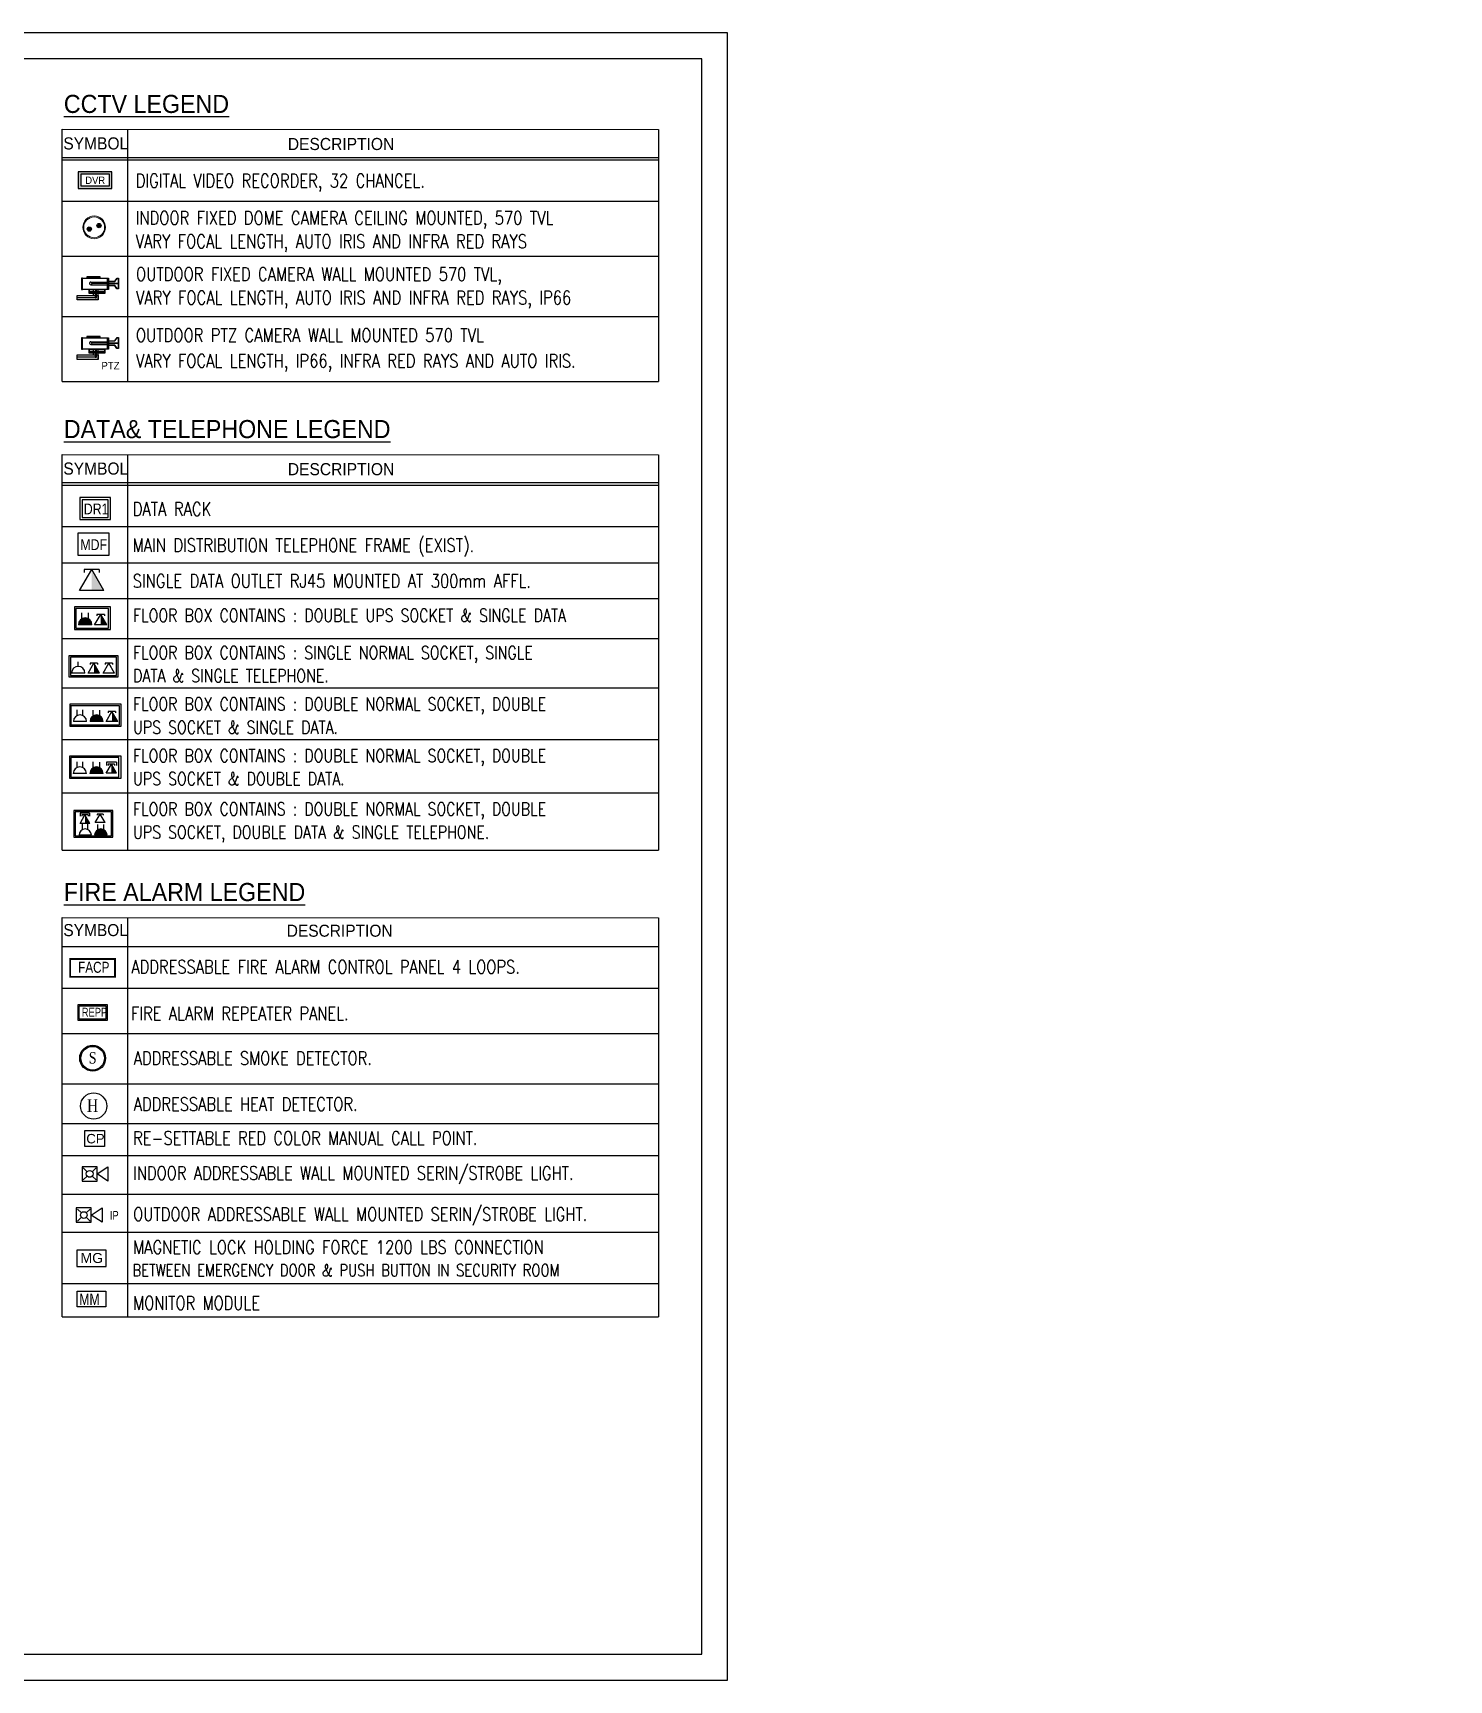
# Model space of a CAD drawing. Header units: metres. Extents: x 825 to 42592, y 283 to 305.
# Drawn here: x 847.08 to 866.02, y 282.91 to 304.93 of the extents above; entities that cross this region are included whole.
import ezdxf
from ezdxf.enums import TextEntityAlignment as Align

# ---------------------------------------------------------------- set-up
doc = ezdxf.new("R2010")
doc.units = ezdxf.units.M
doc.header["$LTSCALE"] = 0.05
for name, color, linetype in [('04_E-FIRE', 3, 'Continuous'), ('CT', 7, 'Continuous'), ('E-FIRE ALARM', 5, 'Continuous'), ('E-TEXT', 82, 'Continuous'), ('EL. BLOCK', 3, 'Continuous'), ('ELE-OBJ', 7, 'Continuous'), ('ELEC-NORMAL', 7, 'Continuous'), ('Elevation', 1, 'Continuous'), ('EXIT SIGN', 6, 'Continuous'), ('FIRE ALARAM TEXT', 22, 'Continuous'), ('FIRE ALARM', 3, 'Continuous'), ('FIRE_FAS', 200, 'Continuous'), ('L.C Risers', 130, 'Continuous'), ('PW', 4, 'Continuous'), ('text', 2, 'Continuous')]:
    doc.layers.add(name, color=color, linetype=linetype)
doc.layers.add('ELECTRICAL', color=3, linetype='Continuous', lineweight=9)
doc.layers.add('mabani toob', color=10, linetype='Continuous', lineweight=35)
doc.styles.add('Arial', font='ARIALN.TTF')
doc.styles.add('GENERATED_STYLE_1', font='arial.ttf')
doc.styles.add('QQ', font='romantic.ttf')
doc.styles.add('ROMANS1', font='romans.shx', dxfattribs={"width": 0.8, "height": 250})
doc.styles.get("Standard").update_dxf_attribs({"font": 'arial.ttf'})
doc.styles.add('style2', font='seguisym.ttf', dxfattribs={"width": 0.8, "height": 200})

# ---------------------------------------------------------------- blocks, each defined once
blk = doc.blocks.new('ssdsdgdgg')
at = {"layer": 'mabani toob', "color": 0, "ltscale": 1000, "insert": (-0.124, 0.144), "char_height": 0.1102, "attachment_point": 1}
blk.add_mtext_dynamic_manual_height_columns('D.S', width=35686.5594, gutter_width=12.5, heights=[0], dxfattribs=at)
blk = doc.blocks.new('WE')
at = {"layer": 'Elevation', "lineweight": -3, "ltscale": 0.05, "transparency": 33554658}
h = blk.add_hatch(color=6, dxfattribs=at)
h.dxf.hatch_style = 1
edge = h.paths.add_edge_path()
edge.add_arc((-80, -41), 33.7, 0, 360)
h = blk.add_hatch(color=6, dxfattribs=at)
h.dxf.hatch_style = 1
edge = h.paths.add_edge_path()
edge.add_arc((84, -42), 33.7, 0, 360)
at = {"layer": 'ELEC-NORMAL', "color": 6, "lineweight": -3, "ltscale": 0.05}
for centre in [(-80, -41), (84, -42)]:
    blk.add_circle(centre, 33.7, dxfattribs=at)
at = {"layer": 'ELECTRICAL', "color": 6}
for radius in [180, 165]:
    blk.add_circle((2, -41), radius, dxfattribs=at)
blk = doc.blocks.new('ERQER')
at = {"layer": 'CT'}
h = blk.add_hatch(color=3, dxfattribs=at)
h.dxf.hatch_style = 1
h.paths.add_polyline_path([(331, 331), (-331, 331), (-331, 60), (331, 60)], flags=16)
h.paths.add_polyline_path([(391, 390), (-391, 390), (-391, 0), (391, 0)])
for points in [[(391, 390), (-391, 390), (-391, 0), (391, 0)], [(331, 331), (-331, 331), (-331, 60), (331, 60)]]:
    blk.add_lwpolyline(points, close=True, dxfattribs=at)
at = {"layer": 'text', "color": 2, "style": 'GENERATED_STYLE_1', "width": 0.92}
blk.add_text('DVR', height=170.1, dxfattribs=at).set_placement((-228, 108))
blk = doc.blocks.new('WETEWRTTT')
at = {"color": 4}
for points, elevation in [([(-0.162, 0.221), (-0.172, 0.221), (-0.172, 0.106), (-0.162, 0.106)], 0.031), ([(-0.118, 0.221), (0.019, 0.221), (0.019, 0.236), (-0.118, 0.236)], -0.01), ([(-0.115, 0.221), (0.016, 0.221), (0.016, 0.233), (-0.115, 0.233)], -0.01), ([(-0.093, 0.106), (0.067, 0.106), (0.067, 0.065), (-0.093, 0.065)], 0.012), ([(-0.09, 0.106), (0.064, 0.106), (0.064, 0.068), (-0.09, 0.068)], 0.012)]:
    blk.add_lwpolyline(points, close=True, dxfattribs=dict(at, elevation=elevation))
for points, elevation in [([(-0.167, 0.221), (0.106, 0.221)], 0.031), ([(0.106, 0.221), (0.106, 0.106), (-0.167, 0.106), (-0.167, 0.221)], 0.031), ([(0.106, 0.192), (0.17, 0.192), (0.193, 0.223), (0.208, 0.223), (0.208, 0.113), (0.192, 0.113), (0.169, 0.144), (0.106, 0.144), (0.106, 0.168), (0.206, 0.168), (-0.066, 0.168), (-0.07, 0.177), (-0.077, 0.181), (-0.083, 0.181), (-0.088, 0.177), (-0.091, 0.171), (-0.091, 0.165), (-0.088, 0.16), (-0.085, 0.156), (-0.077, 0.154), (-0.07, 0.157), (-0.066, 0.161), (-0.064, 0.167), (-0.064, 0.168)], 0.031), ([(-0.077, 0.181), (0.106, 0.181)], 0.031), ([(0.091, 0.221), (0.091, 0.106)], 0.031), ([(0.094, 0.221), (0.094, 0.106)], 0.031), ([(0.102, 0.106), (0.102, 0.221)], 0.031), ([(0.106, 0.189), (0.171, 0.189), (0.194, 0.22), (0.205, 0.22), (0.205, 0.171)], 0.031), ([(-0.03, 0.106), (-0.031, 0.021), (-0.216, 0.021)], 0.031), ([(-0.09, 0.084), (0.064, 0.084)], 0.012), ([(-0.077, 0.154), (0.106, 0.154)], 0.031), ([(-0.049, 0.046), (-0.049, 0.106)], -0.041), ([(-0.031, 0.021), (-0.019, 0.021), (-0.019, 0.106)], 0.031), ([(0.205, 0.166), (0.205, 0.116), (0.194, 0.116), (0.17, 0.146), (0.109, 0.146), (0.109, 0.166)], 0.031)]:
    blk.add_lwpolyline(points, dxfattribs=dict(at, elevation=elevation))
blk.add_lwpolyline([(-0.216, 0.046), (0, 0.046), (0, 0), (-0.216, 0)], close=True, dxfattribs=at)
blk.add_lwpolyline([(0, 0), (0, 0.106)], dxfattribs=at)
blk = doc.blocks.new('wetwetwet')
at = {"layer": 'ELE-OBJ', "color": 3}
for p, q in [((-174, 0), (174, 0)), ((-76, -157), (-76, -307)), ((76, -157), (76, -307))]:
    blk.add_line(p, q, dxfattribs=at)
blk.add_ellipse((0, 0), major_axis=(-123, -123), ratio=1, start_param=-0.785398, end_param=2.356194, dxfattribs=at)
blk = doc.blocks.new('FDFDD')
at = {"layer": 'Elevation', "lineweight": -3, "ltscale": 0.05, "transparency": 33554658}
h = blk.add_hatch(color=6, dxfattribs=at)
h.dxf.hatch_style = 1
edge = h.paths.add_edge_path()
edge.add_line((0, 0.389), (0, -0.389))
edge.add_ellipse((0, 0), major_axis=(0.275, 0.275), ratio=1, start_angle=225, end_angle=405)
at = {"layer": 'ELE-OBJ', "color": 3}
for p, q in [((0, 0.389), (0, -0.389)), ((0.337, 0.194), (0.677, 0.194)), ((0.337, -0.194), (0.678, -0.194))]:
    blk.add_line(p, q, dxfattribs=at)
at = {"layer": 'ELE-OBJ', "color": 3, "extrusion": (0, 0, -1)}
blk.add_ellipse((0, 0), major_axis=(0.275, 0.275), ratio=1, start_param=-0.785398, end_param=2.356194, dxfattribs=at)
blk = doc.blocks.new('data2')
at = {"layer": 'EL. BLOCK', "linetype": 'ByBlock'}
h = blk.add_hatch(color=4, dxfattribs=at)
h.dxf.hatch_style = 1
h.paths.add_polyline_path([(0, 0.1), (0, 0), (0.058, 0)])
at = {"layer": 'PW', "color": 4}
for p, q in [((0.058, 0), (-0.058, 0)), ((0.055, 0.12), (-0.056, 0.12)), ((-0.056, 0.12), (-0.056, 0.086)), ((0.036, 0.1), (-0.036, 0.1)), ((-0.036, 0.1), (-0.036, 0.086)), ((0.058, 0), (0, 0.1)), ((0.036, 0.1), (0.036, 0.086)), ((0.055, 0.12), (0.055, 0.086))]:
    blk.add_line(p, q, dxfattribs=at)
blk.add_lwpolyline([(-0.058, 0), (0, 0.1)], dxfattribs=at)
blk = doc.blocks.new('122345')
at = {"layer": 'L.C Risers', "color": 3, "ltscale": 1000}
for points in [[(-0.144, 0.175), (-0.144, 0), (0.267, 0), (0.267, 0.175)], [(-0.133, 0.163), (-0.133, 0.008), (0.249, 0.008), (0.249, 0.163)]]:
    blk.add_lwpolyline(points, close=True, dxfattribs=at)
at = {"xscale": 0.7200000000000001, "yscale": 0.7200000000000001, "zscale": 0.7200000000000001}
blk.add_blockref('data2', (0.19, 0.039), dxfattribs=at)
at = {"layer": 'ELEC-NORMAL', "lineweight": -3, "xscale": 0.0003, "yscale": 0.0003, "zscale": 0.0003, "rotation": 180}
blk.add_blockref('wetwetwet', (-0.061, 0.037), dxfattribs=at)
at = {"layer": 'ELECTRICAL', "xscale": -0.1344, "yscale": 0.1344, "zscale": 0.1344, "rotation": 270}
blk.add_blockref('FDFDD', (0.071, 0.037), dxfattribs=at)
blk = doc.blocks.new('tel1')
at = {"layer": 'PW', "color": 4}
for p, q in [((0.042, 0), (-0.042, 0)), ((0.026, 0.072), (-0.026, 0.072)), ((-0.026, 0.072), (-0.026, 0.062)), ((0.042, 0), (0, 0.072)), ((0.026, 0.072), (0.026, 0.062))]:
    blk.add_line(p, q, dxfattribs=at)
blk.add_lwpolyline([(-0.042, 0), (0, 0.072)], dxfattribs=at)
blk = doc.blocks.new('112233')
at = {"layer": 'L.C Risers', "color": 3, "ltscale": 1000}
for points in [[(-0.165, 0.224), (-0.165, 0), (0.165, 0), (0.165, 0.224)], [(-0.154, 0.213), (-0.154, 0.01), (0.153, 0.01), (0.153, 0.213)]]:
    blk.add_lwpolyline(points, close=True, dxfattribs=at)
at = {"xscale": 0.7200000000000001, "yscale": 0.7200000000000001, "zscale": 0.7200000000000001}
blk.add_blockref('data2', (-0.071, 0.116), dxfattribs=at)
blk.add_blockref('tel1', (0.057, 0.123))
at = {"layer": 'ELEC-NORMAL', "lineweight": -3, "xscale": 0.0003, "yscale": 0.0003, "zscale": 0.0003, "rotation": 180}
blk.add_blockref('wetwetwet', (-0.069, 0.017), dxfattribs=at)
at = {"layer": 'ELECTRICAL', "xscale": -0.1344, "yscale": 0.1344, "zscale": 0.1344, "rotation": 270}
blk.add_blockref('FDFDD', (0.063, 0.017), dxfattribs=at)
blk = doc.blocks.new('1s')
at = {"layer": 'ELE-OBJ', "color": 3}
for p, q in [((0, 0.389), (0, -0.389)), ((0.389, 0), (0.646, 0))]:
    blk.add_line(p, q, dxfattribs=at)
at = {"layer": 'ELE-OBJ', "color": 3, "extrusion": (0, 0, -1)}
blk.add_ellipse((0, 0), major_axis=(0.275, 0.275), ratio=1, start_param=-0.785398, end_param=2.356194, dxfattribs=at)
blk = doc.blocks.new('data1')
at = {"layer": 'EL. BLOCK', "linetype": 'ByBlock'}
h = blk.add_hatch(color=4, dxfattribs=at)
h.dxf.hatch_style = 1
h.paths.add_polyline_path([(0, 0.0719), (0, 0), (0.0415, 0)])
at = {"layer": 'PW', "color": 4}
for p, q in [((0.0259, 0.0719), (-0.0259, 0.0719)), ((-0.0259, 0.0719), (-0.0259, 0.062)), ((0.0415, 0), (0, 0.0719)), ((0.0259, 0.0719), (0.0259, 0.062)), ((0.0415, 0), (-0.0415, 0))]:
    blk.add_line(p, q, dxfattribs=at)
blk.add_lwpolyline([(-0.0415, 0), (0, 0.0719)], dxfattribs=at)
blk = doc.blocks.new('ewrtert')
at = {"layer": 'L.C Risers', "color": 3, "ltscale": 1000}
for points in [[(-0.203, 0.175), (-0.203, 0), (0.203, 0), (0.203, 0.175)], [(-0.19, 0.163), (-0.19, 0.011), (0.19, 0.011), (0.19, 0.163)]]:
    blk.add_lwpolyline(points, close=True, dxfattribs=at)
at = {"xscale": 1.134, "yscale": 1.134, "zscale": 1.134}
for name, p in [('data1', (0.003, 0.031)), ('tel1', (0.126, 0.031))]:
    blk.add_blockref(name, p, dxfattribs=at)
at = {"layer": 'ELECTRICAL', "xscale": -0.14112, "yscale": 0.14112, "zscale": 0.14112, "rotation": 270}
blk.add_blockref('1s', (-0.126, 0.032), dxfattribs=at)
blk = doc.blocks.new('dfdfdfddf')
at = {"layer": 'L.C Risers', "color": 3, "ltscale": 1000}
for points in [[(-0.205, 0.175), (-0.205, 0), (0.205, 0), (0.205, 0.175)], [(-0.195, 0.163), (-0.195, 0.011), (0.192, 0.011), (0.192, 0.163)]]:
    blk.add_lwpolyline(points, close=True, dxfattribs=at)
at = {"xscale": 1.134, "yscale": 1.134, "zscale": 1.134}
blk.add_blockref('data1', (0.131, 0.036), dxfattribs=at)
at = {"layer": 'ELEC-NORMAL', "lineweight": -3, "xscale": 0.0003, "yscale": 0.0003, "zscale": 0.0003, "rotation": 180}
blk.add_blockref('wetwetwet', (-0.123, 0.037), dxfattribs=at)
at = {"layer": 'ELECTRICAL', "xscale": -0.1344, "yscale": 0.1344, "zscale": 0.1344, "rotation": 270}
blk.add_blockref('FDFDD', (0.009, 0.037), dxfattribs=at)
blk = doc.blocks.new('dfdffdfdd')
at = {"layer": 'L.C Risers', "color": 3, "ltscale": 1000}
for points in [[(-0.139, 0.175), (-0.139, 0), (0.139, 0), (0.139, 0.175)], [(-0.128, 0.163), (-0.128, 0.011), (0.125, 0.011), (0.125, 0.163)]]:
    blk.add_lwpolyline(points, close=True, dxfattribs=at)
at = {"xscale": 1.134, "yscale": 1.134, "zscale": 1.134}
blk.add_blockref('data1', (0.064, 0.036), dxfattribs=at)
at = {"layer": 'ELECTRICAL', "xscale": -0.1344, "yscale": 0.1344, "zscale": 0.1344, "rotation": 270}
blk.add_blockref('FDFDD', (-0.057, 0.037), dxfattribs=at)
blk = doc.blocks.new('WEWET')
at = {"color": 4}
blk.add_lwpolyline([(0.176, 0.246), (-0.176, 0.246), (-0.176, 0), (0.176, 0)], close=True, dxfattribs=at)
at = {"layer": 'EXIT SIGN', "color": 4, "style": 'Arial'}
blk.add_attdef('MDF', text='', height=0.12, dxfattribs=at).set_placement((-0.147, 0.119), align=Align.MIDDLE_LEFT)
blk = doc.blocks.new('SRRWTWRT')
at = {"color": 4}
for points in [[(-0.296, 0.203), (-0.296, -0.203), (0, -0.203), (0, 0.203)], [(-0.266, 0.172), (-0.266, -0.173), (-0.03, -0.173), (-0.03, 0.172)]]:
    blk.add_lwpolyline(points, close=True, dxfattribs=at)
at = {"layer": 'EXIT SIGN', "color": 4, "style": 'Arial'}
blk.add_attdef('DR1', text='', height=0.144, rotation=90, dxfattribs=at).set_placement((-0.143, -0.152), align=Align.MIDDLE_LEFT)
blk = doc.blocks.new('FAAP')
at = {"layer": '04_E-FIRE', "color": 3, "linetype": 'Continuous', "lineweight": 0, "ltscale": 0.04, "const_width": 49.9}
blk.add_lwpolyline([(-665, -240), (562, -240), (562, 246), (-665, 246)], close=True, dxfattribs=at)
at = {"layer": 'FIRE ALARAM TEXT', "color": 2, "style": 'style2', "width": 0.8}
blk.add_text('FACP', height=300, dxfattribs=at).set_placement((-446, -130))
blk = doc.blocks.new('fire gass')
at = {"color": 3}
blk.add_lwpolyline([(-1.34, 1.71), (3.47, 1.71), (3.47, -2.2), (-1.34, -2.2)], close=True, dxfattribs=at)
at = {"color": 3, "insert": (-1.85, 0.9), "char_height": 2.3328, "attachment_point": 1}
blk.add_mtext_dynamic_manual_height_columns('\\pi0.85858;CP', width=5.9405, gutter_width=1, heights=[1.17], dxfattribs=at)
blk = doc.blocks.new('STROBE HORN')
at = {"color": 3}
blk.add_lwpolyline([(-11, 781), (-557, 781), (-557, 267), (-11, 267)], close=True, dxfattribs=at)
for points in [[(-515, 742), (-372, 607)], [(-52, 742), (-195, 607)], [(-11, 524), (382, 782), (382, 266), (-11, 524)], [(-372, 441), (-516, 305)], [(-195, 441), (-52, 306)]]:
    blk.add_lwpolyline(points, dxfattribs=at)
blk.add_circle((-284, 524), 122, dxfattribs=at)
at = {"style": 'Arial', "flags": 4}
blk.add_attdef('TYPE', (-813, 115), '', height=200, dxfattribs=at)
blk = doc.blocks.new('WETWTT')
for points in [[(-0.285, 0.311), (0.285, 0.311), (0.285, 0), (-0.285, 0)], [(-0.261, 0.287), (0.261, 0.287), (0.261, 0.024), (-0.261, 0.024)]]:
    blk.add_lwpolyline(points, close=True)
at = {"layer": 'FIRE ALARAM TEXT', "color": 2, "style": 'style2', "width": 0.8}
blk.add_text('REPP', height=0.172, dxfattribs=at).set_placement((-0.212, 0.077))
blk = doc.blocks.new('WETEWETE')
blk.add_lwpolyline([(0.13, 0.144), (-0.13, 0.144), (-0.13, 0), (0.13, 0)], close=True)
blk.add_text('MG', height=0.0888).set_placement((-0.098, 0.03))
blk = doc.blocks.new('ETEETWETWET')
at = {"layer": 'E-FIRE ALARM', "color": 4}
blk.add_circle((0, 0), 0.186, dxfattribs=at)
at = {"layer": 'E-TEXT', "color": 6, "style": 'QQ', "width": 0.8}
blk.add_text('H', height=0.181, dxfattribs=at).set_placement((-0.094, -0.084))
blk = doc.blocks.new('WRWRYYTYYY')
at = {"color": 240}
blk.add_lwpolyline([(-0.156, 0.169), (0.156, 0.169), (0.156, 0), (-0.156, 0)], close=True, dxfattribs=at)
at = {"layer": 'FIRE ALARAM TEXT', "color": 240, "style": 'style2', "width": 0.8}
blk.add_text('MM', height=0.1244, dxfattribs=at).set_placement((-0.132, 0.018))
blk = doc.blocks.new('SMOKE')
at = {"layer": 'E-FIRE ALARM', "color": 4}
for radius in [0.173, 0.158]:
    blk.add_circle((0, 0), radius, dxfattribs=at)
at = {"layer": 'E-TEXT', "color": 4, "style": 'QQ', "width": 0.8}
blk.add_text('S', height=0.154, dxfattribs=at).set_placement((-0.051, -0.072))

msp = doc.modelspace()

# ---------------------------------------------------------------- linework, layer by layer
for points in [[(825.231, 282.906), (856.37, 282.906), (856.37, 304.926), (825.231, 304.926)], [(825.576, 283.251), (856.025, 283.251), (856.025, 304.58), (825.576, 304.58)]]:
    msp.add_lwpolyline(points, close=True)
at = {"layer": 'text', "color": 4}
for points in [[(847.47, 300.267), (847.47, 303.638), (855.444, 303.634), (855.444, 300.267)], [(848.344, 303.638), (848.344, 300.267)], [(847.47, 303.261), (855.444, 303.261)], [(847.47, 303.229), (855.444, 303.229)], [(847.47, 302.675), (855.444, 302.675)], [(847.47, 301.941), (855.444, 301.941)], [(847.47, 301.134), (855.444, 301.134)], [(847.47, 300.267), (855.444, 300.267)], [(847.47, 294.001), (847.47, 299.291), (855.444, 299.287), (855.444, 294.001)], [(848.344, 299.291), (848.344, 294.001)], [(847.47, 298.914), (855.444, 298.914)], [(847.47, 298.882), (855.444, 298.882)], [(847.47, 298.328), (855.444, 298.328)], [(847.47, 297.843), (855.444, 297.843)], [(847.47, 297.365), (855.444, 297.365)], [(847.47, 296.828), (855.444, 296.828)], [(847.47, 296.17), (855.444, 296.17)], [(847.47, 295.482), (855.444, 295.482)], [(847.47, 294.768), (855.444, 294.768)], [(847.47, 294.001), (855.444, 294.001)], [(847.47, 287.763), (847.47, 293.102), (855.444, 293.098), (855.444, 287.763)], [(848.346, 293.101), (848.346, 287.763)], [(847.47, 292.713), (855.444, 292.713)], [(847.47, 292.155), (855.444, 292.155)], [(847.47, 291.55), (855.444, 291.55)], [(847.47, 290.878), (855.444, 290.878)], [(847.47, 290.347), (855.444, 290.347)], [(847.47, 289.919), (855.444, 289.919)], [(847.47, 289.4), (855.444, 289.4)], [(847.47, 288.892), (855.444, 288.892)], [(847.47, 288.208), (855.444, 288.208)], [(847.47, 287.763), (855.444, 287.763)]]:
    msp.add_lwpolyline(points, dxfattribs=at)

# ---------------------------------------------------------------- block references
for name, p, xscale, yscale, zscale in [('WETEWRTTT', (847.954, 301.358, -0.017), 1.3, 1.3, 1.3), ('WETEWRTTT', (847.954, 300.562, -0.017), 1.3, 1.3, 1.3), ('data1', (847.866, 297.47), 3.919104, 3.919104, 3.919104), ('dfdffdfdd', (847.876, 296.95), 1.728, 1.728, 1.728), ('ewrtert', (847.89, 296.317), 1.62, 1.62, 1.62), ('dfdfdfddf', (847.916, 295.658), 1.68, 1.68, 1.68), ('122345', (847.81, 294.964), 1.68, 1.68, 1.68), ('112233', (847.888, 294.174), 1.584, 1.584, 1.584), ('WETWTT', (847.877, 291.723), 0.6823097982060025, 0.6823097982060025, 0.6823097982060025), ('ETEETWETWET', (847.892, 290.58, 0), 0.9437833595399638, 0.9437833595399638, 0.9437833595399638), ('WETEWETE', (847.864, 288.436), 1.510053375263942, 1.510053375263942, 1.510053375263942), ('ssdsdgdgg', (839.162, 287.955), 1.17, 1.17, 1.17), ('WRWRYYTYYY', (847.862, 287.897), 1.226918367401953, 1.226918367401953, 1.226918367401953)]:
    msp.add_blockref(name, p, dxfattribs=dict(xscale=xscale, yscale=yscale, zscale=zscale))
at = {"rotation": 270}
msp.add_blockref('SRRWTWRT', (847.912, 298.419), dxfattribs=at).add_auto_attribs({'DR1': 'DR1'})
at = {"xscale": 1.2, "yscale": 1.2, "zscale": 1.2}
msp.add_blockref('WEWET', (847.89, 297.942), dxfattribs=at).add_auto_attribs({'MDF': 'MDF'})
msp.add_blockref('SMOKE', (847.878, 291.219))
at = {"layer": 'FIRE ALARM', "lineweight": -3, "xscale": 0.0008424000000000004, "yscale": 0.0008424000000000004, "zscale": 0.0008424000000000004, "rotation": 200.0844480024304}
msp.add_blockref('WE', (847.912, 302.295), dxfattribs=at)
at = {"layer": 'FIRE ALARM', "color": 1, "lineweight": 0, "xscale": 0.0004890796633540627, "yscale": 0.0004890796633540627, "zscale": 0.0004890796633540627}
msp.add_blockref('FAAP', (847.902, 292.425), dxfattribs=at)
at = {"layer": 'FIRE ALARM', "color": 139, "xscale": 0.05423404392312278, "yscale": 0.05423404392312278, "zscale": 0.05423404392312278}
msp.add_blockref('fire gass', (847.847, 290.158), dxfattribs=at)
at = {"layer": 'FIRE ALARM', "xscale": 0.0003677649812330353, "yscale": 0.0003677649812330353, "zscale": 0.0003677649812330353}
for p in [(847.943, 289.479), (847.864, 288.93)]:
    msp.add_blockref('STROBE HORN', p, dxfattribs=at)
at = {"layer": 'L.C Risers', "color": 3, "xscale": 0.000576, "yscale": 0.000576, "zscale": 0.000576}
msp.add_blockref('ERQER', (847.911, 302.845), dxfattribs=at)

# ---------------------------------------------------------------- texts
at = {"layer": 'FIRE ALARAM TEXT', "color": 2, "style": 'style2', "width": 0.8}
msp.add_text('IP', height=0.1174, dxfattribs=at).set_placement((848.108, 289.06))
at = {"layer": 'FIRE_FAS', "color": 7, "linetype": 'Continuous', "ltscale": 0.5, "style": 'ROMANS1', "width": 0.8}
for s, height, p in [('DIGITAL VIDEO RECORDER, 32 CHANCEL.', 0.18022, (848.454, 302.86)), ('INDOOR FIXED DOME CAMERA CEILING MOUNTED, 570 TVL', 0.18022, (848.454, 302.363)), ('VARY FOCAL LENGTH, AUTO IRIS AND INFRA RED RAYS   ', 0.18022, (848.454, 302.05)), ('OUTDOOR FIXED CAMERA WALL MOUNTED 570 TVL, ', 0.18022, (848.458, 301.611)), ('VARY FOCAL LENGTH, AUTO IRIS AND INFRA RED RAYS, IP66 ', 0.18022, (848.458, 301.297)), ('OUTDOOR PTZ CAMERA WALL MOUNTED 570 TVL', 0.18022, (848.457, 300.795)), ('VARY FOCAL LENGTH, IP66, INFRA RED RAYS AND AUTO IRIS.', 0.18022, (848.457, 300.452)), ('RE-SETTABLE RED COLOR MANUAL CALL POINT.  ', 0.17933, (848.42, 290.062)), ('INDOOR ADDRESSABLE WALL MOUNTED SERIN/STROBE LIGHT.', 0.17933, (848.42, 289.594)), ('OUTDOOR ADDRESSABLE WALL MOUNTED SERIN/STROBE LIGHT.', 0.17933, (848.42, 289.044)), ('MAGNETIC LOCK HOLDING FORCE 1200 LBS CONNECTION ', 0.17933, (848.42, 288.603)), ('BETWEEN EMERGENCY DOOR & PUSH BUTTON IN SECURITY ROOM', 0.1614, (848.411, 288.304)), ('MONITOR MODULE ', 0.17933, (848.42, 287.857))]:
    msp.add_text(s, height=height, dxfattribs=at).set_placement(p)
for s, height, p in [('DATA RACK ', 0.1802, (848.414, 298.562)), ('MAIN DISTRIBUTION TELEPHONE FRAME (EXIST).', 0.18022, (848.414, 298.077)), ('SINGLE DATA OUTLET RJ45 MOUNTED AT 300mm AFFL.', 0.18022, (848.414, 297.6)), ('FLOOR BOX CONTAINS : DOUBLE UPS SOCKET & SINGLE DATA ', 0.17301, (848.419, 297.139)), ('FLOOR BOX CONTAINS : SINGLE NORMAL SOCKET, SINGLE ', 0.17301, (848.419, 296.641)), ('DATA & SINGLE TELEPHONE.', 0.17301, (848.419, 296.332)), ('FLOOR BOX CONTAINS : DOUBLE NORMAL SOCKET, DOUBLE ', 0.17301, (848.419, 295.953)), ('UPS SOCKET & SINGLE DATA.', 0.17301, (848.419, 295.643)), ('FLOOR BOX CONTAINS : DOUBLE NORMAL SOCKET, DOUBLE ', 0.17301, (848.419, 295.264)), ('UPS SOCKET & DOUBLE DATA.', 0.17301, (848.419, 294.955)), ('FLOOR BOX CONTAINS : DOUBLE NORMAL SOCKET, DOUBLE ', 0.17301, (848.419, 294.551)), ('UPS SOCKET, DOUBLE DATA & SINGLE TELEPHONE.', 0.17301, (848.419, 294.241)), ('ADDRESSABLE FIRE ALARM CONTROL PANEL 4 LOOPS.', 0.17933, (848.396, 292.441)), ('FIRE ALARM REPEATER PANEL.', 0.17933, (848.393, 291.818)), ('ADDRESSABLE SMOKE DETECTOR.', 0.17933, (848.428, 291.219)), ('ADDRESSABLE HEAT DETECTOR.', 0.17933, (848.428, 290.606))]:
    msp.add_text(s, height=height, dxfattribs=at).set_placement(p, align=Align.MIDDLE_LEFT)
at = {"layer": 'text', "color": 4, "style": 'GENERATED_STYLE_1', "width": 0.92}
for s, height, p in [('%%UCCTV LEGEND', 0.2418, (847.493, 303.856)), ('DESCRIPTION', 0.162, (850.489, 303.36)), ('%%UDATA& TELEPHONE LEGEND', 0.2418, (847.493, 299.509)), ('DESCRIPTION', 0.162, (850.489, 299.013)), ('%%UFIRE ALARM LEGEND', 0.2418, (847.493, 293.32)), ('DESCRIPTION', 0.1612, (850.474, 292.843))]:
    msp.add_text(s, height=height, dxfattribs=at).set_placement(p)
for height, p in [(0.162, (847.92, 303.449)), (0.162, (847.92, 299.102)), (0.1612, (847.918, 292.932))]:
    msp.add_text('SYMBOL', height=height, dxfattribs=at).set_placement(p, align=Align.MIDDLE_CENTER)
at = {"layer": 'text', "color": 3, "style": 'GENERATED_STYLE_1', "width": 0.92}
msp.add_text('PTZ', height=0.1002, dxfattribs=at).set_placement((848.117, 300.477), align=Align.MIDDLE_CENTER)

doc.saveas('drawing.dxf')
